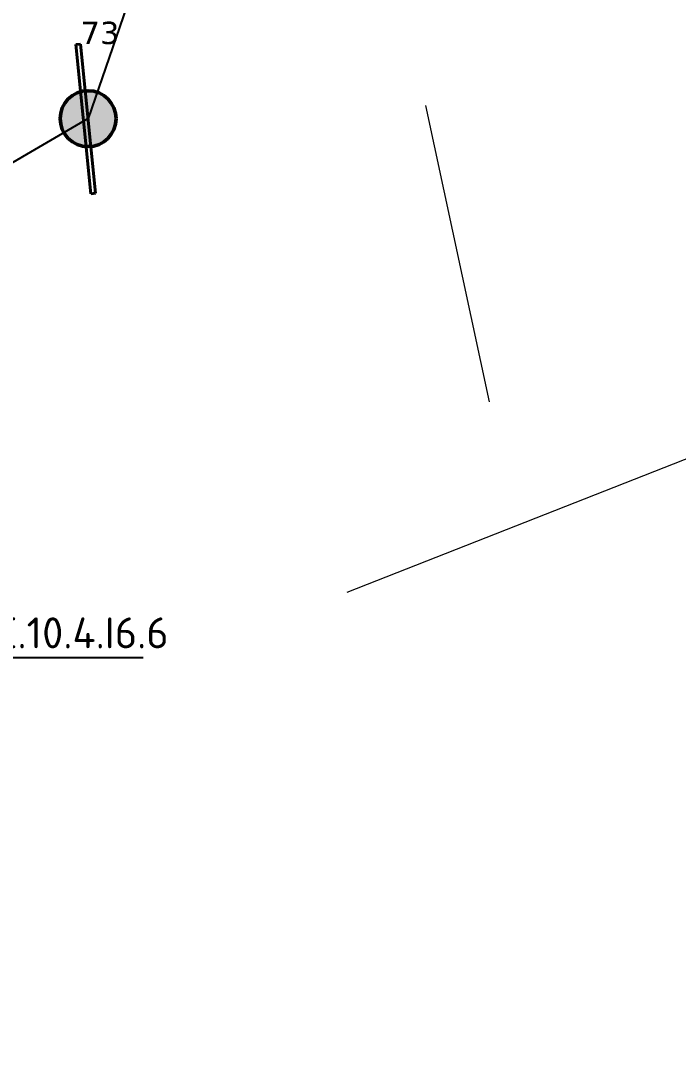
# Model space of a CAD drawing. Header units: millimetres. Extents: x -243740 to 150609, y -473655 to -165121.
# Drawn here: x 72730 to 78050, y -362383 to -354076 of the extents above; entities that cross this region are included whole.
import ezdxf
from ezdxf import colors
from ezdxf.entities.mleader import LeaderData, LeaderLine
from ezdxf.math import Vec2, Vec3

# ---------------------------------------------------------------- set-up
doc = ezdxf.new("R2010")
doc.units = ezdxf.units.MM
doc.linetypes.add('Штрих', pattern=[6.35, 3.175, -3.175])
doc.layers.add('_Гр.ЩД-1C.10.4.I6.6', color=6, linetype='Continuous')
doc.layers.add('Вставка', color=252, linetype='Continuous')
for name, color, linetype, lineweight in [('_освещение_dali', 3, 'Continuous', 50), ('A-ANNO-DIMS', 7, 'Continuous', 9), ('DLX_LUM 6', 5, 'Continuous', 40), ('АР_монолит', 252, 'Continuous', 50)]:
    doc.layers.add(name, color=color, linetype=linetype, lineweight=lineweight)
doc.styles.add('GOST 2.304', font='')
doc.styles.add('ISOCPEUR', font='isocpeur.ttf')
doc.styles.add('TableTextStyle', font='')
doc.styles.get('GOST 2.304').set_extended_font_data('GOST Common')
doc.styles.get('TableTextStyle').set_extended_font_data('VERDANA.TTF')
doc.linetypes.add('Truba', pattern='A,3e-05,[4,MSH_7,S=1,R=0,X=0,Y=0],-3.022072', length=3.022102)
doc.dimstyles.new('М-200', dxfattribs={"dimtxt": 400, "dimasz": 160, "dimexe": 200, "dimexo": 400, "dimgap": 50, "dimtad": 1, "dimdec": 0, "dimzin": 0, "dimdsep": 46, "dimtxsty": 'GOST 2.304', "dimblk": 'ARCHTICK', "dimcen": 180, "dimdle": 200, "dimadec": 0, "dimazin": 0, "dimtfac": 1, "dimtdec": 0, "dimtmove": 1, "dimatfit": 0, "dimfxl": 1, "dimtolj": 1, "dimtzin": 0, "dimarcsym": 0})

# ---------------------------------------------------------------- blocks, each defined once
blk = doc.blocks.new('_ArchTick')
at = {"color": 0, "linetype": 'ByBlock', "const_width": 0.15}
blk.add_lwpolyline([(-0.5, -0.5), (0.5, 0.5)], dxfattribs=at)
blk = doc.blocks.new('*D46')
at = {"layer": 'A-ANNO-DIMS', "color": 0, "lineweight": -2, "transparency": 16777216}
blk.add_arc((-165703.8, -113309.3), 107894.2, 269.999998, 325.999999, dxfattribs=at)
at = {"layer": 'Defpoints', "color": 0, "lineweight": 30, "transparency": 16777216}
for p in [(-165703.8, -113309.3), (-165703.8, -113309.3), (-75741.3, -173989.8), (-131171, -215527.9), (-165703.8, -221903.3)]:
    blk.add_point(p, dxfattribs=at)
at = {"layer": 'A-ANNO-DIMS', "color": 0, "lineweight": -2, "transparency": 16777216, "xscale": 160, "yscale": 160, "zscale": 160}
for p, rotation in [((-76255.4, -173643), 55.99999895826774), ((-165703.8, -221203.5), 179.9999981265246)]:
    blk.add_blockref('_ArchTick', p, dxfattribs=dict(at, rotation=rotation))
at = {"layer": 'A-ANNO-DIMS', "color": 0, "transparency": 16777216, "insert": (-114299.5, -207822), "char_height": 400, "attachment_point": 5, "rotation": 28.54122, "style": 'GOST 2.304'}
blk.add_mtext('\\A1;56,0%%D', dxfattribs=at)
blk = doc.blocks.new('A$Caabd1818')
at = {"layer": 'DLX_LUM 6'}
for points in [[(69207.7, 43251.9, 0), (69245.5, 43255.7, 0)], [(69245.5, 43255.7, 0), (69207.7, 43251.9, 0)], [(69245.5, 43255.7, 0), (69207.7, 43251.9, 0)], [(69207.7, 43251.9, 0), (69245.5, 43255.7, 0)], [(69329.3, 42044, 0), (69207.7, 43251.9, 0)], [(69207.7, 43251.9, 0), (69207.7, 43251.9, 0)], [(69207.7, 43251.9, 0), (69329.3, 42044, 0)], [(69207.7, 43251.9, 0), (69207.7, 43251.9, 0)], [(69207.7, 43251.9, 0), (69329.3, 42044, 0)], [(69329.3, 42044, 0), (69207.7, 43251.9, 0)], [(69245.5, 43255.7, 0), (69245.5, 43255.7, 0)], [(69245.5, 43255.7, 0), (69367.1, 42047.8, 0)], [(69367.1, 42047.8, 0), (69245.5, 43255.7, 0)], [(69245.5, 43255.7, 0), (69245.5, 43255.7, 0)], [(69367.1, 42047.8, 0), (69245.5, 43255.7, 0)], [(69245.5, 43255.7, 0), (69367.1, 42047.8, 0)], [(69367.1, 42047.8, 0), (69329.3, 42044, 0)], [(69329.3, 42044, 0), (69367.1, 42047.8, 0)], [(69329.3, 42044, 0), (69367.1, 42047.8, 0)], [(69367.1, 42047.8, 0), (69329.3, 42044, 0)], [(69329.3, 42044, 0), (69329.3, 42044, 0)], [(69329.3, 42044, 0), (69329.3, 42044, 0)], [(69367.1, 42047.8, 0), (69367.1, 42047.8, 0)], [(69367.1, 42047.8, 0), (69367.1, 42047.8, 0)]]:
    blk.add_polyline3d(points, dxfattribs=at)
blk = doc.blocks.new('A$Cab2378fa')
at = {"lineweight": 25}
h = blk.add_hatch(color=0, dxfattribs=at)
h.paths.add_polyline_path([(162.3, -156.8, 0.442338), (147.8, 177.8), (0, 0)])
h.paths.add_polyline_path([(-141.6, -170.3), (0, 0), (-163.2, 157.6, 0.430096)])
at = {"lineweight": 25, "true_color": 0xfff5f5}
h = blk.add_hatch(color=7, dxfattribs=at)
h.dxf.hatch_style = 1
h.paths.add_polyline_path([(0, 0), (-141.6, -170.3, 0.174923), (3, -222.4, 0.197808), (162.3, -156.8)])
h.paths.add_polyline_path([(-163.2, 157.6), (0, 0), (147.8, 177.8, 0.175398), (3, 230.2, 0.209014)])
blk.add_circle((3, 3.9), 226.3)
blk = doc.blocks.new('_Dot')
at = {"color": 0, "linetype": 'ByBlock', "lineweight": -2}
blk.add_line((-0.5, 0), (-1, 0), dxfattribs=at)
at = {"color": 0, "linetype": 'ByBlock', "const_width": 0.5}
blk.add_lwpolyline([(-0.25, 0, 1), (0.25, 0, 1)], format="xyb", close=True, dxfattribs=at)
blk = doc.blocks.new('Оси200')
at = {"layer": 'A-ANNO-DIMS'}
dim = blk.add_angular_dim_2l(base=(-131171, -215527.9), line1=((-165703.8, -113309.3), (-75741.3, -173989.8)), line2=((-165703.8, -113309.3), (-165703.8, -221903.3)), text='56,0%%D', dimstyle='М-200', override={"dimadec": 2, "dimtmove": 2}, dxfattribs=at)
dim.commit()
dim.dimension.update_dxf_attribs({"geometry": '*D46', "text_midpoint": (-114299.5, -207822), "dimtype": 130})
blk = doc.blocks.new('A$C010e0e93')
at = {"layer": 'A-ANNO-DIMS'}
blk.add_blockref('Оси200', (404603.7, 213803.6), dxfattribs=at)

msp = doc.modelspace()

# ---------------------------------------------------------------- block references
at = {"layer": 'Вставка', "linetype": 'Truba', "lineweight": 30, "ltscale": 100}
msp.add_blockref('A$C010e0e93', (-234640, -397437.2), dxfattribs=at)

# ---------------------------------------------------------------- next in the draw order: linework, layer by layer
at = {"layer": '_Гр.ЩД-1C.10.4.I6.6', "ltscale": 100}
msp.add_lwpolyline([(73673.7, -353713.6), (73276, -354870), (71490.9, -355908.5), (70056.3, -356761.6), (69807.6, -358653.6), (66516.8, -361775.6), (61374.9, -366229.9)], dxfattribs=at)
at = {"layer": 'Defpoints', "color": 251, "lineweight": 0, "ltscale": 100, "true_color": 0x636466}
for points in [[(76004.8, -354763.4), (76519, -357159.5)], [(79295.2, -357157.5), (75368.4, -358702.9)]]:
    msp.add_lwpolyline(points, dxfattribs=at)

# ---------------------------------------------------------------- next in the draw order: block references
at = {"layer": '_освещение_dali', "color": 5, "ltscale": 100}
msp.add_blockref('A$Cab2378fa', (73273, -354873.9), dxfattribs=at)
at = {"layer": 'Defpoints', "linetype": 'Truba', "ltscale": 100}
msp.add_blockref('A$Caabd1818', (3969.7, -397521.8), dxfattribs=at)

# ---------------------------------------------------------------- next in the draw order: texts
at = {"layer": '_освещение_dali', "color": 63, "true_color": 0xbedb69, "style": 'TableTextStyle'}
msp.add_text('73', height=180, dxfattribs=at).set_placement((73215.2, -354266.1))

# ---------------------------------------------------------------- next in the draw order: leaders
at = {"layer": '_Гр.ЩД-1C.10.4.I6.6', "ltscale": 100}
ml = msp.add_multileader_mtext('Standard', dxfattribs=at)
ml.set_content('Гр.ЩД-1C.10.4.I6.6', color=256, style='ISOCPEUR')
ml.set_leader_properties()
ml.set_arrow_properties(name='DOT')
ml.build(insert=Vec2(0, 0))
ml.multileader.update_dxf_attribs({"has_dogleg": 0, "text_left_attachment_type": 6, "text_right_attachment_type": 6, "arrow_head_size": 100})
ctx = ml.context
ctx.base_point, ctx.char_height, ctx.arrow_head_size, ctx.landing_gap_size, ctx.plane_origin = Vec3(71072, -359229.2), 250, 100, 200, Vec3(155278, -230720)
ctx.left_attachment, ctx.right_attachment = 6, 6
notes = []
notes.append((ctx, [(0, (1, 1, 0), (71064, -359229.2), (1, 0), 8, [(1, [(69970.2, -357607.5)], 0, [])])]))
ctx.mtext.insert, ctx.mtext.width, ctx.mtext.flow_direction = Vec3(71272, -358904.2), 2425, 5
for ctx, leaders in notes:
    for number, flags, end, landing, length, lines in leaders:
        leader = LeaderData()
        leader.index, (leader.has_last_leader_line, leader.has_dogleg_vector, leader.attachment_direction) = number, flags
        leader.last_leader_point, leader.dogleg_vector, leader.dogleg_length = Vec3(end), Vec3(landing), length
        for number, points, colour, breaks in lines:
            line = LeaderLine()
            line.index, line.vertices, line.color, line.breaks = number, Vec3.list(points), colors.encode_raw_color(colour), breaks
            leader.lines.append(line)
        ctx.leaders.append(leader)

doc.saveas('drawing.dxf')
